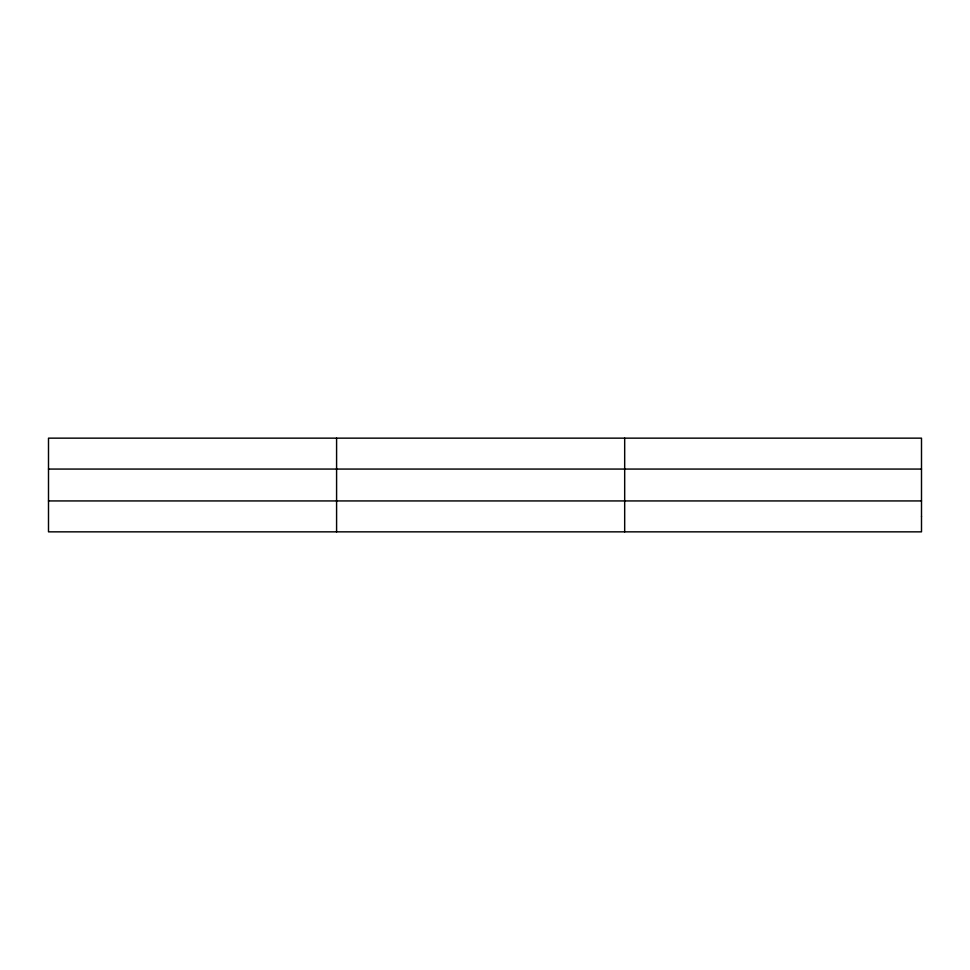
<?xml version="1.0" encoding="UTF-8"?>
<svg xmlns="http://www.w3.org/2000/svg" width="970" height="970" viewBox="0 0 970 970"><rect width="100%" height="100%" fill="white"/><g stroke="black" fill="none" stroke-linecap="round" stroke-linejoin="round"><path stroke-width="1.45" d="M336.59 438.149L336.59 531.851M624.68 438.149L624.68 531.851M48.5 469.068L921.5 469.068M48.5 500.932L921.5 500.932M921.5 516.392L921.5 531.851L48.5 531.851L48.5 438.149L921.5 438.149L921.5 516.392"/></g></svg>
